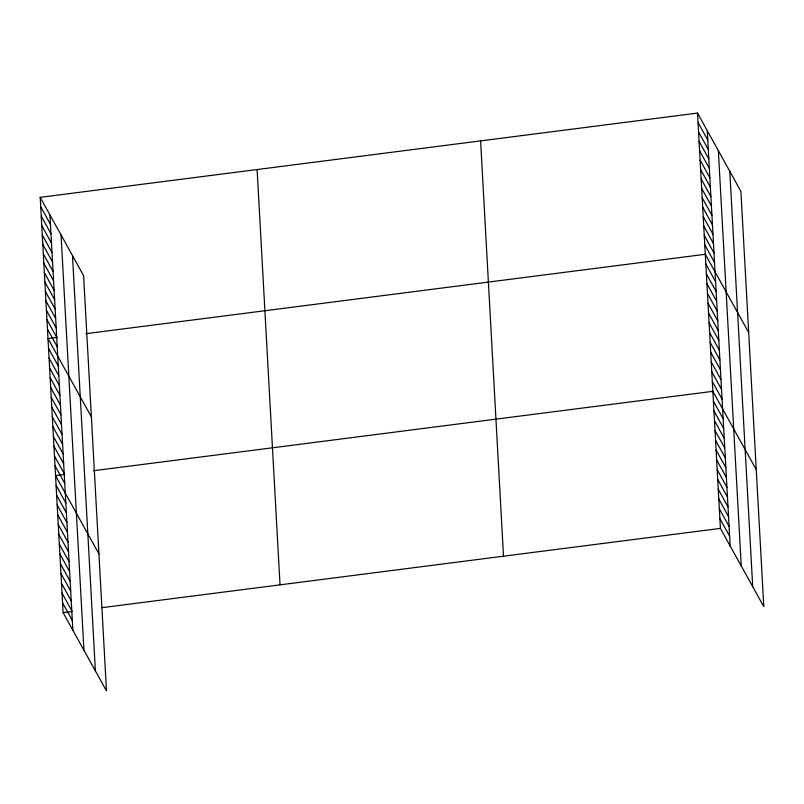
<?xml version="1.0" encoding="UTF-8"?>
<svg xmlns="http://www.w3.org/2000/svg" width="804" height="804" viewBox="0 0 804 804"><rect width="100%" height="100%" fill="white"/><g stroke="black" fill="none" stroke-linecap="round" stroke-linejoin="round"><path stroke-width="1.21" d="M40.2 197.342L83.586 275.611L106.49 690.927L63.104 612.658L40.2 197.342L697.51 113.073L740.896 191.342L763.8 606.658L720.414 528.389L697.51 113.073M57.174 337.368L47.989 338.554L91.375 416.814M85.857 333.69L705.299 254.285L748.685 332.544M64.732 474.43L55.546 475.606L98.932 553.866M93.425 470.752L712.857 391.337L756.242 469.606M63.104 612.658L72.29 611.482M102.128 607.653L720.414 528.389M698.033 122.489L707.781 140.077M698.545 131.906L708.294 149.484M699.068 141.323L708.816 158.901M699.591 150.73L709.339 168.317M700.103 160.147L709.852 177.724M700.626 169.564L710.374 187.141M701.148 178.97L710.897 196.558M701.661 188.387L711.409 205.975M702.183 197.804L711.932 215.382M702.706 207.211L712.455 224.798M703.219 216.628L712.967 234.215M703.741 226.045L713.49 243.622M704.264 235.461L714.012 253.039M704.776 244.868L714.525 262.456M705.842 264.074L715.59 281.661M706.384 273.862L716.123 291.45M706.917 283.651L716.665 301.239M707.46 293.44L717.208 311.027M708.002 303.229L717.741 320.816M708.535 313.027L718.284 330.605M709.078 322.816L718.826 340.393M709.62 332.605L719.369 350.182M710.163 342.393L719.902 359.971M710.696 352.182L720.444 369.76M711.238 361.971L720.987 379.548M711.781 371.76L721.53 389.347M712.314 381.548L722.062 399.136M713.399 401.126L723.148 418.713M713.942 410.914L723.68 428.502M714.475 420.703L724.223 438.291M715.017 430.502L724.766 448.079M715.56 440.29L725.308 457.868M716.103 450.079L725.841 467.657M716.635 459.868L726.384 477.445M717.178 469.657L726.927 487.234M717.721 479.445L727.459 497.033M718.253 489.234L728.002 506.821M718.796 499.023L728.545 516.61M719.339 508.811L729.087 526.399M719.881 518.6L729.62 536.188M40.723 206.759L50.461 224.336M41.235 216.165L50.984 233.753M41.758 225.582L51.506 243.17M42.28 234.999L52.019 252.577M42.793 244.416L52.541 261.993M43.316 253.823L53.064 271.41M43.838 263.24L53.577 280.817M44.351 272.656L54.099 290.234M44.873 282.063L54.622 299.651M45.396 291.48L55.134 309.068M45.908 300.897L55.657 318.474M46.431 310.304L56.179 327.891M46.954 319.721L56.692 337.308M47.466 329.137L57.215 346.715M48.531 348.343L58.27 365.921M49.064 358.132L58.813 375.709M49.607 367.92L59.355 385.498M50.149 377.709L59.898 395.287M50.692 387.498L60.431 405.085M51.225 397.287L60.973 414.874M51.768 407.075L61.516 424.663M52.31 416.864L62.049 434.451M52.843 426.653L62.591 444.24M53.386 436.441L63.134 454.029M53.928 446.24L63.677 463.818M54.471 456.029L64.209 473.606M55.004 465.817L64.752 483.395M56.089 485.395L65.838 502.972M56.622 495.184L66.37 512.771M57.164 504.972L66.913 522.56M57.707 514.761L67.456 532.348M58.25 524.55L67.988 542.137M58.782 534.338L68.531 551.926M59.325 544.127L69.074 561.715M59.868 553.926L69.616 571.503M60.411 563.715L70.149 581.292M60.943 573.503L70.692 591.081M61.486 583.292L71.234 600.869M62.029 593.081L71.777 610.658M62.561 602.869L72.31 620.447M729.791 171.312L752.705 586.629M718.354 150.69L741.268 565.996M707.259 130.66L730.163 545.976M480.601 140.881L503.505 556.197M257.109 169.533L280.023 584.85M72.481 255.582L95.385 670.898M61.044 234.949L83.948 650.265M49.948 214.929L72.852 630.246"/></g></svg>
